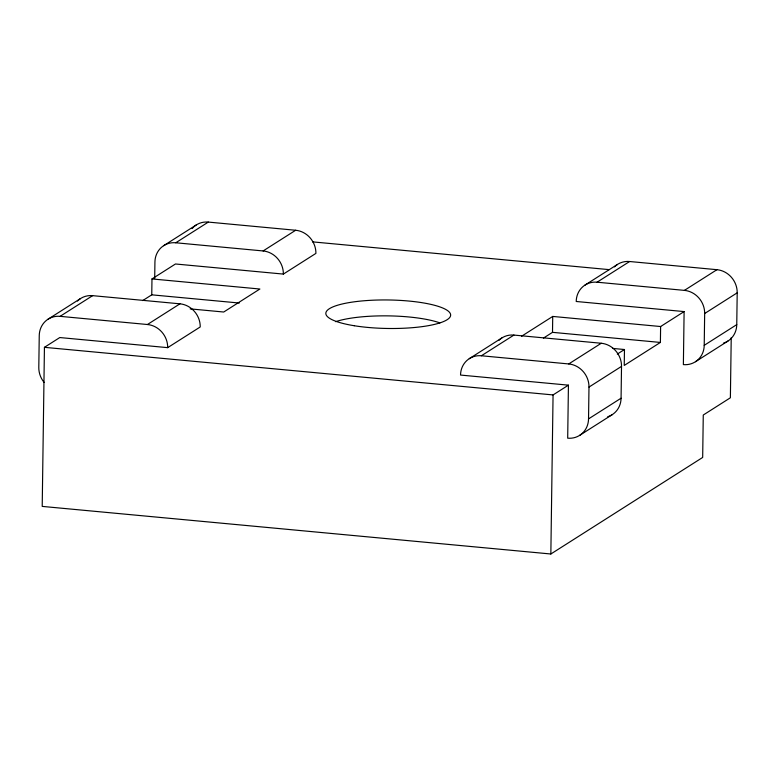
<?xml version="1.0" encoding="UTF-8"?>
<svg xmlns="http://www.w3.org/2000/svg" width="776" height="776" viewBox="0 0 776 776"><rect width="100%" height="100%" fill="white"/><g stroke="black" fill="none" stroke-linecap="round" stroke-linejoin="round"><path stroke-width="1.16" d="M77.464 301.03A21.786 20.03 57.5 0 1 92.625 295.656L179.964 303.823A21.786 20.03 57.5 0 1 200.227 326.958L167.684 347.648L59.791 337.55L44.436 347.328L42.214 506.398L550.844 553.996L702.678 457.442L703.269 415.024L730.381 397.778L731.225 337.647M142.716 300.584L151.756 294.832L151.98 278.933L175.473 263.985L283.366 274.083L315.91 253.393A21.786 20.03 57.5 0 0 295.646 230.259L208.308 222.081A21.786 20.03 57.5 0 0 192.128 228.571M154.696 278.555L154.928 262.065A21.786 20.03 57.5 0 1 175.774 242.772L208.308 222.081M543.462 338.084L552.502 332.341L552.725 316.433L660.618 326.531L684.112 311.583L683.375 364.613A21.786 20.03 57.5 0 0 704.22 345.33L736.754 324.63L737.2 292.824A21.786 20.03 57.5 0 0 716.946 269.689L629.608 261.512A21.786 20.03 57.5 0 0 614.447 266.886M550.844 553.996L553.065 394.926L568.43 385.158L567.692 438.178A21.786 20.03 57.5 0 0 588.538 418.894L621.072 398.204L621.518 366.388A21.786 20.03 57.5 0 0 601.264 343.254L513.925 335.077A21.786 20.03 57.5 0 0 498.764 340.451M588.538 418.894L588.984 387.079A21.786 20.03 57.5 0 0 568.73 363.944L481.382 355.767A21.786 20.03 57.5 0 0 460.537 375.06L568.43 385.158M612.477 348.395L624.467 349.52L624.243 365.428L660.395 342.439L660.618 326.531M704.22 345.33L704.666 313.514A21.786 20.03 57.5 0 0 684.413 290.379L597.064 282.202A21.786 20.03 57.5 0 0 576.219 301.486L684.112 311.583M80.491 298.576L47.957 319.266M196.173 225.001L163.639 245.691M44.087 382.384A21.786 20.03 57.5 0 1 38.8 367.446L39.246 335.63A21.786 20.03 57.5 0 1 60.092 316.346L92.625 295.656M60.092 316.346L147.43 324.514L179.964 303.823M175.774 242.772L263.113 250.949L295.646 230.259M501.781 337.996L469.247 358.687M617.463 264.432L584.929 285.122M481.382 355.767L513.925 335.077M597.064 282.202L629.608 261.512M521.588 336.231L552.725 316.433M568.73 363.944L601.264 343.254M684.413 290.379L716.946 269.689M617.318 354.069L624.467 349.52M588.984 387.079L621.518 366.388M704.666 313.514L737.2 292.824M579.827 435.258L612.361 414.568M695.509 361.694L728.043 341.003M312.573 241.869L609.073 269.621M151.98 278.933L259.873 289.021L223.721 312.02L190.159 308.877M151.756 294.832L239.27 303.028M552.502 332.341L660.395 342.439M44.436 347.328L553.065 394.926M147.43 324.514A21.786 20.03 57.5 0 1 167.684 347.648M263.113 250.949A21.786 20.03 57.5 0 1 283.366 274.083M621.072 398.204A21.786 20.03 57.5 0 1 607.753 416.722M736.754 324.63A21.786 20.03 57.5 0 1 723.436 343.157M335.659 321.671A62.429 14.259 0.8 0 1 439.876 322.884M354.205 325.726A62.429 14.259 0.8 0 0 450.555 315.803A62.429 14.259 0.8 0 0 359.899 301.146A62.429 14.259 0.8 0 0 354.205 325.726"/></g></svg>
